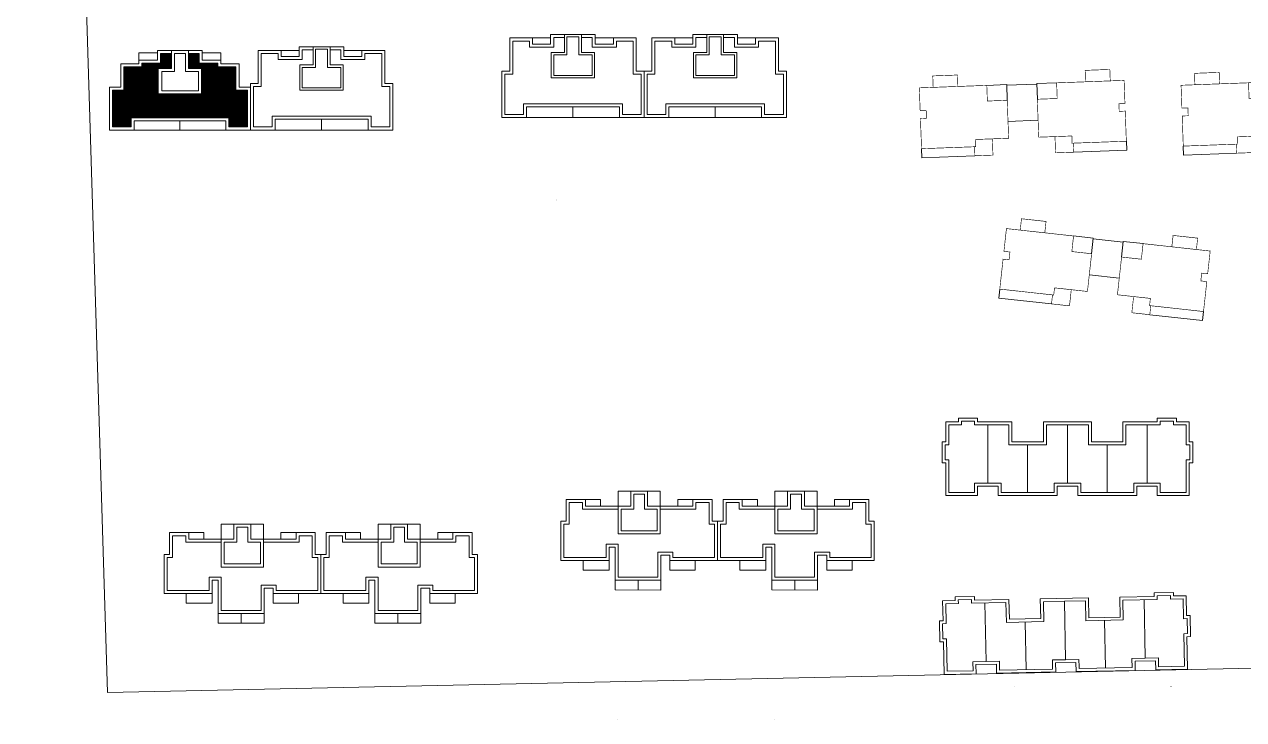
# Model space of a CAD drawing. Extents: x 65861 to 191729, y -16848 to 27649.
# Drawn here: x 132086 to 134108, y -10602 to -9449 of the extents above; entities that cross this region are included whole.
import ezdxf

# ---------------------------------------------------------------- set-up
doc = ezdxf.new("R2010")
doc.units = 0
doc.header["$LTSCALE"] = 1000
doc.header["$MEASUREMENT"] = 0
for name, color, linetype, lineweight in [('140', 2, 'Continuous', 5), ('DingDianTu', 5, 'Continuous', 0), ('s2', 1, 'Continuous', 5)]:
    doc.layers.add(name, color=color, linetype=linetype, lineweight=lineweight)

# ---------------------------------------------------------------- blocks, each defined once
blk = doc.blocks.new('dafasfd')
at = {"layer": 'DingDianTu', "color": 7}
for points in [[(36368038, 16363912), (36371127, 16365074), (36372042, 16362641)], [(36369878, 16352210), (36361642, 16349110), (36361113, 16350514)]]:
    blk.add_lwpolyline(points, dxfattribs=at)
at = {"layer": 'DingDianTu', "color": 7, "const_width": 100}
blk.add_lwpolyline([(36368038, 16363912), (36368954, 16361479), (36372042, 16362641), (36374261, 16356745), (36369114, 16354807), (36369537, 16353684), (36361113, 16350514), (36359352, 16355194), (36360288, 16355546), (36359830, 16356763), (36358894, 16356410), (36357556, 16359967)], close=True, dxfattribs=at)
for points in [[(36363546, 16362221), (36362876, 16363999), (36359039, 16362555), (36359708, 16360777)], [(36371734, 16355794), (36372686, 16353267), (36369878, 16352210), (36369350, 16353614)]]:
    blk.add_lwpolyline(points, dxfattribs=at)
blk = doc.blocks.new('*E58')
at = {"layer": 'DingDianTu', "color": 252, "xscale": 0.001000002024510444, "yscale": 0.001000000163912773, "zscale": 0.001, "rotation": 339.3761177849276}
blk.add_blockref('dafasfd', (22613, -20413), dxfattribs=at)
blk = doc.blocks.new('*E57')
at = {"layer": 'DingDianTu', "color": 7, "xscale": 0.001000002024510444, "yscale": 0.001000000163912773, "zscale": 0.001, "rotation": 339.3761177849276}
blk.add_blockref('dafasfd', (22613, -20413), dxfattribs=at)
blk = doc.blocks.new('*E56')
at = {"layer": 'DingDianTu', "color": 7, "xscale": 0.001000002024510444, "yscale": 0.001000000163912773, "zscale": 0.001, "rotation": 339.3761177849276}
blk.add_blockref('dafasfd', (22613, -20413), dxfattribs=at)
blk = doc.blocks.new('*E55')
at = {"layer": 'DingDianTu', "color": 7, "xscale": 0.001000002024510444, "yscale": 0.001000000163912773, "zscale": 0.001, "rotation": 339.3761177849276}
blk.add_blockref('dafasfd', (22613, -20413), dxfattribs=at)
blk = doc.blocks.new('*E52')
at = {"layer": 'DingDianTu', "color": 7, "xscale": 0.001000002024510444, "yscale": 0.001000000163912773, "zscale": 0.001, "rotation": 339.3761177849276}
blk.add_blockref('dafasfd', (22613, -20413), dxfattribs=at)
blk = doc.blocks.new('*E50')
at = {"layer": 'DingDianTu', "color": 7, "xscale": 0.001000002024510444, "yscale": 0.001000000163912773, "zscale": 0.001, "rotation": 339.3761177849276}
blk.add_blockref('dafasfd', (22612.58, -20413.34), dxfattribs=at)
blk = doc.blocks.new('*E49')
at = {"layer": 'DingDianTu', "color": 7, "xscale": 0.001000002024510444, "yscale": 0.001000000163912773, "zscale": 0.001, "rotation": 339.3761177849276}
blk.add_blockref('dafasfd', (22612.58, -20413.34), dxfattribs=at)
blk = doc.blocks.new('*E36')
at = {"layer": 'DingDianTu', "color": 7, "xscale": 0.001000002024510444, "yscale": 0.001000000163912773, "zscale": 0.001, "rotation": 339.3761177849276}
blk.add_blockref('dafasfd', (22612.58, -20413.34), dxfattribs=at)
blk = doc.blocks.new('*E35')
at = {"layer": 'DingDianTu', "color": 7, "xscale": 0.001000002024510444, "yscale": 0.001000000163912773, "zscale": 0.001, "rotation": 339.3761177849276}
blk.add_blockref('dafasfd', (22612.58, -20413.34), dxfattribs=at)
blk = doc.blocks.new('*E34')
at = {"layer": 'DingDianTu', "color": 7, "xscale": 0.001000002024510444, "yscale": 0.001000000163912773, "zscale": 0.001, "rotation": 339.3761177849276}
blk.add_blockref('dafasfd', (22612.58, -20413.34), dxfattribs=at)

msp = doc.modelspace()

# ---------------------------------------------------------------- hatches: boundary and pattern name
at = {"layer": 's2', "linetype": 'ByBlock'}
h = msp.add_hatch(dxfattribs=at)
h.set_pattern_fill('ANSI31', color=256, style=0)
h.set_pattern_definition([(45, (-529213.7444, -335271.6942), (-1.122532015, 1.122532015), [])])
h.paths.add_polyline_path([(132436.9, -9519), (132406.9, -9519), (132406.9, -9513), (132375.9, -9513), (132375.9, -9497), (132357.9, -9497), (132357.9, -9522), (132358.9, -9522), (132379.9, -9522), (132379.9, -9523), (132379.9, -9564), (132378.9, -9564), (132307.9, -9564), (132307.9, -9563), (132307.9, -9522), (132308.9, -9522), (132329.9, -9522), (132329.9, -9521), (132329.9, -9497), (132311.9, -9497), (132311.9, -9513), (132280.9, -9513), (132280.9, -9519), (132250.9, -9519), (132250.9, -9558), (132231.9, -9558), (132231.9, -9619), (132262.9, -9619), (132262.9, -9604), (132424.9, -9604), (132424.9, -9619), (132455.9, -9619), (132455.9, -9558), (132436.9, -9558)])

# ---------------------------------------------------------------- linework, layer by layer
at = {"layer": '140', "color": 7}
for p, q in [((132085.9, -6085), (132224, -10557.2)), ((132958.9, -9481.3), (132958.9, -9465.3)), ((132958.9, -9465.3), (133032.9, -9465.3)), ((132981.9, -9465.3), (132981.9, -9495.3)), ((133009.9, -9495.3), (133009.9, -9465.3)), ((133032.9, -9465.3), (133032.9, -9481.3)), ((133194.9, -9481.3), (133194.9, -9465.3)), ((133194.9, -9465.3), (133268.9, -9465.3)), ((133217.9, -9465.3), (133217.9, -9495.3)), ((133245.9, -9495.3), (133245.9, -9465.3)), ((133268.9, -9465.3), (133268.9, -9481.3)), ((132890.9, -9526.3), (132890.9, -9471.3)), ((132890.9, -9471.3), (132928.9, -9471.3)), ((132895.9, -9531.3), (132895.9, -9476.3)), ((132895.9, -9476.3), (132923.9, -9476.3)), ((132923.9, -9476.3), (132923.9, -9486.3)), ((132926.9, -9471.3), (132928.9, -9471.3)), ((132928.9, -9471.3), (132928.9, -9481.3)), ((132928.9, -9471.3), (132958.9, -9471.3)), ((132928.9, -9481.3), (132958.9, -9481.3)), ((132963.9, -9486.3), (132963.9, -9470.3)), ((132963.9, -9470.3), (132981.9, -9470.3)), ((132985.9, -9469.3), (132985.9, -9499.3)), ((133005.9, -9469.3), (132985.9, -9469.3)), ((133005.9, -9499.3), (133005.9, -9469.3)), ((133009.9, -9470.3), (133027.9, -9470.3)), ((133027.9, -9470.3), (133027.9, -9486.3)), ((133062.9, -9471.3), (133032.9, -9471.3)), ((133032.9, -9481.3), (133062.9, -9481.3)), ((133062.9, -9481.3), (133062.9, -9471.3)), ((133062.9, -9471.3), (133100.9, -9471.3)), ((133067.9, -9486.3), (133067.9, -9476.3)), ((133067.9, -9476.3), (133095.9, -9476.3)), ((133095.9, -9476.3), (133095.9, -9531.3)), ((133100.9, -9471.3), (133100.9, -9526.3)), ((133126.9, -9526.3), (133126.9, -9471.3)), ((133126.9, -9471.3), (133164.9, -9471.3)), ((133131.9, -9531.3), (133131.9, -9476.3)), ((133131.9, -9476.3), (133159.9, -9476.3)), ((133159.9, -9476.3), (133159.9, -9486.3)), ((133162.9, -9471.3), (133164.9, -9471.3)), ((133164.9, -9471.3), (133164.9, -9481.3)), ((133164.9, -9471.3), (133194.9, -9471.3)), ((133164.9, -9481.3), (133194.9, -9481.3)), ((133199.9, -9486.3), (133199.9, -9470.3)), ((133199.9, -9470.3), (133217.9, -9470.3)), ((133221.9, -9469.3), (133221.9, -9499.3)), ((133241.9, -9469.3), (133221.9, -9469.3)), ((133241.9, -9499.3), (133241.9, -9469.3)), ((133245.9, -9470.3), (133263.9, -9470.3)), ((133263.9, -9470.3), (133263.9, -9486.3)), ((133298.9, -9471.3), (133268.9, -9471.3)), ((133268.9, -9481.3), (133298.9, -9481.3)), ((133298.9, -9481.3), (133298.9, -9471.3)), ((133298.9, -9471.3), (133336.9, -9471.3)), ((133303.9, -9486.3), (133303.9, -9476.3)), ((133303.9, -9476.3), (133331.9, -9476.3)), ((133331.9, -9476.3), (133331.9, -9531.3)), ((133336.9, -9471.3), (133336.9, -9526.3)), ((132275.9, -9508), (132275.9, -9496)), ((132275.9, -9496), (132306.9, -9496)), ((132306.9, -9492), (132306.9, -9508)), ((132380.9, -9492), (132306.9, -9492)), ((132329.9, -9497), (132311.9, -9497)), ((132311.9, -9497), (132311.9, -9513)), ((132329.9, -9492), (132329.9, -9521)), ((132334.9, -9497), (132334.9, -9527)), ((132352.9, -9497), (132334.9, -9497)), ((132352.9, -9527), (132352.9, -9497)), ((132357.9, -9522), (132357.9, -9492)), ((132375.9, -9497), (132357.9, -9497)), ((132375.9, -9513), (132375.9, -9497)), ((132380.9, -9508), (132380.9, -9492)), ((132411.9, -9496), (132380.9, -9496)), ((132411.9, -9508), (132411.9, -9496)), ((132473.9, -9547), (132473.9, -9492)), ((132473.9, -9492), (132511.9, -9492)), ((132478.9, -9552), (132478.9, -9497)), ((132478.9, -9497), (132506.9, -9497)), ((132506.9, -9497), (132506.9, -9507)), ((132509.9, -9492), (132511.9, -9492)), ((132511.9, -9492), (132511.9, -9502)), ((132511.9, -9492), (132541.9, -9492)), ((132511.9, -9502), (132541.9, -9502)), ((132541.9, -9502), (132541.9, -9486)), ((132541.9, -9486), (132615.9, -9486)), ((132546.9, -9507), (132546.9, -9491)), ((132546.9, -9491), (132564.9, -9491)), ((132564.9, -9486), (132564.9, -9516)), ((132568.9, -9490), (132568.9, -9520)), ((132588.9, -9490), (132568.9, -9490)), ((132588.9, -9520), (132588.9, -9490)), ((132592.9, -9516), (132592.9, -9486)), ((132592.9, -9491), (132610.9, -9491)), ((132610.9, -9491), (132610.9, -9507)), ((132615.9, -9486), (132615.9, -9502)), ((132645.9, -9492), (132615.9, -9492)), ((132615.9, -9502), (132645.9, -9502)), ((132645.9, -9502), (132645.9, -9492)), ((132645.9, -9492), (132683.9, -9492)), ((132650.9, -9507), (132650.9, -9497)), ((132650.9, -9497), (132678.9, -9497)), ((132678.9, -9497), (132678.9, -9552)), ((132683.9, -9492), (132683.9, -9547)), ((132923.9, -9486.3), (132963.9, -9486.3)), ((132981.9, -9495.3), (132959.9, -9495.3)), ((132959.9, -9495.3), (132959.9, -9537.3)), ((132985.9, -9499.3), (132963.9, -9499.3)), ((132963.9, -9499.3), (132963.9, -9533.3)), ((133027.9, -9499.3), (133005.9, -9499.3)), ((133031.9, -9495.3), (133009.9, -9495.3)), ((133027.9, -9486.3), (133067.9, -9486.3)), ((133027.9, -9533.3), (133027.9, -9499.3)), ((133031.9, -9537.3), (133031.9, -9495.3)), ((133159.9, -9486.3), (133199.9, -9486.3)), ((133217.9, -9495.3), (133195.9, -9495.3)), ((133195.9, -9495.3), (133195.9, -9537.3)), ((133221.9, -9499.3), (133199.9, -9499.3)), ((133199.9, -9499.3), (133199.9, -9533.3)), ((133263.9, -9499.3), (133241.9, -9499.3)), ((133267.9, -9495.3), (133245.9, -9495.3)), ((133263.9, -9486.3), (133303.9, -9486.3)), ((133263.9, -9533.3), (133263.9, -9499.3)), ((133267.9, -9537.3), (133267.9, -9495.3)), ((132275.9, -9514), (132245.9, -9514)), ((132245.9, -9514), (132245.9, -9553)), ((132280.9, -9519), (132250.9, -9519)), ((132250.9, -9519), (132250.9, -9558)), ((132306.9, -9508), (132275.9, -9508)), ((132275.9, -9508), (132275.9, -9514)), ((132311.9, -9513), (132280.9, -9513)), ((132280.9, -9513), (132280.9, -9519)), ((132308.9, -9522), (132307.9, -9522)), ((132307.9, -9522), (132307.9, -9563)), ((132329.9, -9522), (132308.9, -9522)), ((132329.9, -9521), (132329.9, -9522)), ((132358.9, -9522), (132357.9, -9522)), ((132379.9, -9522), (132358.9, -9522)), ((132406.9, -9513), (132375.9, -9513)), ((132379.9, -9523), (132379.9, -9522)), ((132379.9, -9564), (132379.9, -9523)), ((132411.9, -9508), (132380.9, -9508)), ((132406.9, -9519), (132406.9, -9513)), ((132436.9, -9519), (132406.9, -9519)), ((132411.9, -9514), (132411.9, -9508)), ((132441.9, -9514), (132411.9, -9514)), ((132436.9, -9558), (132436.9, -9519)), ((132441.9, -9553), (132441.9, -9514)), ((132506.9, -9507), (132546.9, -9507)), ((132564.9, -9516), (132542.9, -9516)), ((132542.9, -9516), (132542.9, -9558)), ((132568.9, -9520), (132546.9, -9520)), ((132546.9, -9520), (132546.9, -9554)), ((132610.9, -9520), (132588.9, -9520)), ((132614.9, -9516), (132592.9, -9516)), ((132610.9, -9507), (132650.9, -9507)), ((132610.9, -9554), (132610.9, -9520)), ((132614.9, -9558), (132614.9, -9516)), ((132334.9, -9527), (132313.9, -9527)), ((132313.9, -9527), (132313.9, -9559)), ((132374.9, -9527), (132352.9, -9527)), ((132374.9, -9559), (132374.9, -9527)), ((132877.9, -9603.3), (132877.9, -9526.3)), ((132877.9, -9526.3), (132890.9, -9526.3)), ((132882.9, -9598.3), (132882.9, -9531.3)), ((132882.9, -9531.3), (132895.9, -9531.3)), ((132959.9, -9536.3), (132959.9, -9537.3)), ((132959.9, -9537.3), (133031.9, -9537.3)), ((132963.9, -9533.3), (133027.9, -9533.3)), ((133030.9, -9537.3), (133031.9, -9537.3)), ((133095.9, -9531.3), (133108.9, -9531.3)), ((133100.9, -9526.3), (133113.9, -9526.3)), ((133108.9, -9531.3), (133108.9, -9598.3)), ((133113.9, -9603.3), (133113.9, -9526.3)), ((133113.9, -9526.3), (133126.9, -9526.3)), ((133113.9, -9526.3), (133113.9, -9603.3)), ((133118.9, -9598.3), (133118.9, -9531.3)), ((133118.9, -9531.3), (133131.9, -9531.3)), ((133195.9, -9536.3), (133195.9, -9537.3)), ((133195.9, -9537.3), (133267.9, -9537.3)), ((133199.9, -9533.3), (133263.9, -9533.3)), ((133266.9, -9537.3), (133267.9, -9537.3)), ((133331.9, -9531.3), (133344.9, -9531.3)), ((133336.9, -9526.3), (133349.9, -9526.3)), ((133344.9, -9531.3), (133344.9, -9598.3)), ((133349.9, -9526.3), (133349.9, -9603.3)), ((132245.9, -9553), (132226.9, -9553)), ((132226.9, -9553), (132226.9, -9624)), ((132250.9, -9558), (132231.9, -9558)), ((132231.9, -9558), (132231.9, -9619)), ((132307.9, -9563), (132307.9, -9564)), ((132307.9, -9564), (132378.9, -9564)), ((132313.9, -9559), (132374.9, -9559)), ((132378.9, -9564), (132379.9, -9564)), ((132455.9, -9558), (132436.9, -9558)), ((132460.9, -9553), (132441.9, -9553)), ((132455.9, -9619), (132455.9, -9558)), ((132460.9, -9624), (132460.9, -9547)), ((132460.9, -9547), (132473.9, -9547)), ((132460.9, -9624), (132460.9, -9553)), ((132465.9, -9619), (132465.9, -9552)), ((132465.9, -9552), (132478.9, -9552)), ((132542.9, -9557), (132542.9, -9558)), ((132542.9, -9558), (132614.9, -9558)), ((132546.9, -9554), (132610.9, -9554)), ((132613.9, -9558), (132614.9, -9558)), ((132678.9, -9552), (132691.9, -9552)), ((132683.9, -9547), (132696.9, -9547)), ((132691.9, -9552), (132691.9, -9619)), ((132696.9, -9547), (132696.9, -9624)), ((133765.3, -9547.9), (133715.3, -9549.8)), ((132995.9, -9580.3), (132913.9, -9580.3)), ((132913.9, -9580.3), (132913.9, -9598.3)), ((132995.9, -9585.3), (132918.9, -9585.3)), ((132918.9, -9585.3), (132918.9, -9603.3)), ((133077.9, -9580.3), (132995.9, -9580.3)), ((133072.9, -9585.3), (132995.9, -9585.3)), ((132995.9, -9585.3), (132995.9, -9603.3)), ((133072.9, -9603.3), (133072.9, -9585.3)), ((133077.9, -9598.3), (133077.9, -9580.3)), ((133231.9, -9580.3), (133149.9, -9580.3)), ((133149.9, -9580.3), (133149.9, -9598.3)), ((133231.9, -9585.3), (133154.9, -9585.3)), ((133154.9, -9585.3), (133154.9, -9603.3)), ((133313.9, -9580.3), (133231.9, -9580.3)), ((133308.9, -9585.3), (133231.9, -9585.3)), ((133231.9, -9585.3), (133231.9, -9603.3)), ((133308.9, -9603.3), (133308.9, -9585.3)), ((133313.9, -9598.3), (133313.9, -9580.3)), ((132262.9, -9619), (132262.9, -9604)), ((132262.9, -9604), (132424.9, -9604)), ((132424.9, -9604), (132424.9, -9619)), ((132578.9, -9601), (132496.9, -9601)), ((132496.9, -9601), (132496.9, -9619)), ((132578.9, -9606), (132501.9, -9606)), ((132501.9, -9606), (132501.9, -9624)), ((132660.9, -9601), (132578.9, -9601)), ((132655.9, -9606), (132578.9, -9606)), ((132578.9, -9606), (132578.9, -9624)), ((132655.9, -9624), (132655.9, -9606)), ((132660.9, -9619), (132660.9, -9601)), ((132918.9, -9603.3), (132877.9, -9603.3)), ((132913.9, -9598.3), (132882.9, -9598.3)), ((132995.9, -9603.3), (132918.9, -9603.3)), ((132995.9, -9603.3), (133072.9, -9603.3)), ((133113.9, -9603.3), (133072.9, -9603.3)), ((133108.9, -9598.3), (133077.9, -9598.3)), ((133154.9, -9603.3), (133113.9, -9603.3)), ((133149.9, -9598.3), (133118.9, -9598.3)), ((133231.9, -9603.3), (133154.9, -9603.3)), ((133231.9, -9603.3), (133308.9, -9603.3)), ((133349.9, -9603.3), (133308.9, -9603.3)), ((133344.9, -9598.3), (133313.9, -9598.3)), ((132226.9, -9624), (132267.9, -9624)), ((132231.9, -9619), (132262.9, -9619)), ((132267.9, -9624), (132267.9, -9609)), ((132267.9, -9609), (132419.9, -9609)), ((132267.9, -9624), (132419.9, -9624)), ((132343.9, -9609), (132343.9, -9624)), ((132419.9, -9609), (132419.9, -9624)), ((132419.9, -9624), (132460.9, -9624)), ((132424.9, -9619), (132455.9, -9619)), ((132501.9, -9624), (132460.9, -9624)), ((132496.9, -9619), (132465.9, -9619)), ((132578.9, -9624), (132501.9, -9624)), ((132578.9, -9624), (132655.9, -9624)), ((132696.9, -9624), (132655.9, -9624)), ((132691.9, -9619), (132660.9, -9619)), ((133767.5, -9607.9), (133717.5, -9609.7)), ((133908.7, -9810), (133859, -9804.5)), ((133902.2, -9869.6), (133852.5, -9864.1)), ((133614.2, -10141.3), (133614.2, -10108.3)), ((133614.2, -10108.3), (133635.2, -10108.3)), ((133635.2, -10108.3), (133635.2, -10102.3)), ((133635.2, -10102.3), (133667.2, -10102.3)), ((133640.2, -10113.3), (133640.2, -10107.3)), ((133640.2, -10107.3), (133662.2, -10107.3)), ((133662.2, -10107.3), (133662.2, -10113.3)), ((133667.2, -10102.3), (133667.2, -10108.3)), ((133667.2, -10108.3), (133724.2, -10108.3)), ((133724.2, -10108.3), (133724.2, -10141.3)), ((133776.2, -10141.3), (133776.2, -10108.3)), ((133776.2, -10108.3), (133856.2, -10108.3)), ((133856.2, -10108.3), (133856.2, -10141.3)), ((133908.2, -10141.3), (133908.2, -10108.3)), ((133908.2, -10108.3), (133965.2, -10108.3)), ((133965.2, -10108.3), (133965.2, -10102.3)), ((133965.2, -10102.3), (133997.2, -10102.3)), ((133992.2, -10107.3), (133970.2, -10107.3)), ((133970.2, -10107.3), (133970.2, -10113.3)), ((133992.2, -10113.3), (133992.2, -10107.3)), ((133997.2, -10102.3), (133997.2, -10108.3)), ((133997.2, -10108.3), (134018.2, -10108.3)), ((134018.2, -10108.3), (134018.2, -10141.3)), ((133619.2, -10146.3), (133619.2, -10113.3)), ((133619.2, -10113.3), (133640.2, -10113.3)), ((133662.2, -10113.3), (133719.2, -10113.3)), ((133684.2, -10210.3), (133684.2, -10113.3)), ((133719.2, -10113.3), (133719.2, -10146.3)), ((133781.2, -10146.3), (133781.2, -10113.3)), ((133781.2, -10113.3), (133816.2, -10113.3)), ((133816.2, -10210.3), (133816.2, -10113.3)), ((133816.2, -10210.3), (133816.2, -10113.3)), ((133816.2, -10210.3), (133816.2, -10113.3)), ((133816.2, -10210.3), (133816.2, -10113.3)), ((133851.2, -10113.3), (133816.2, -10113.3)), ((133851.2, -10146.3), (133851.2, -10113.3)), ((133970.2, -10113.3), (133913.2, -10113.3)), ((133913.2, -10113.3), (133913.2, -10146.3)), ((133948.2, -10210.3), (133948.2, -10113.3)), ((134013.2, -10113.3), (133992.2, -10113.3)), ((134013.2, -10146.3), (134013.2, -10113.3)), ((133608.2, -10176.3), (133608.2, -10141.3)), ((133608.2, -10141.3), (133614.2, -10141.3)), ((133613.2, -10171.3), (133613.2, -10146.3)), ((133613.2, -10146.3), (133619.2, -10146.3)), ((133719.2, -10146.3), (133781.2, -10146.3)), ((133724.2, -10141.3), (133776.2, -10141.3)), ((133750.2, -10146.3), (133750.2, -10225.3)), ((133750.2, -10146.3), (133750.2, -10225.3)), ((133913.2, -10146.3), (133851.2, -10146.3)), ((133856.2, -10141.3), (133908.2, -10141.3)), ((133882.2, -10146.3), (133882.2, -10225.3)), ((133882.2, -10146.3), (133882.2, -10225.3)), ((134019.2, -10146.3), (134013.2, -10146.3)), ((134018.2, -10141.3), (134024.2, -10141.3)), ((134019.2, -10171.3), (134019.2, -10146.3)), ((134024.2, -10141.3), (134024.2, -10176.3)), ((133619.2, -10171.3), (133613.2, -10171.3)), ((133619.2, -10225.3), (133619.2, -10171.3)), ((134013.2, -10225.3), (134013.2, -10171.3)), ((134013.2, -10171.3), (134019.2, -10171.3)), ((133614.2, -10176.3), (133608.2, -10176.3)), ((133614.2, -10230.3), (133614.2, -10176.3)), ((134024.2, -10176.3), (134018.2, -10176.3)), ((134018.2, -10176.3), (134018.2, -10230.3)), ((133706.2, -10210.3), (133662.2, -10210.3)), ((133662.2, -10210.3), (133662.2, -10225.3)), ((133706.2, -10225.3), (133706.2, -10210.3)), ((133816.2, -10210.3), (133794.2, -10210.3)), ((133794.2, -10210.3), (133794.2, -10222.8)), ((133816.2, -10210.3), (133838.2, -10210.3)), ((133838.2, -10210.3), (133838.2, -10222.8)), ((133926.2, -10225.3), (133926.2, -10210.3)), ((133926.2, -10210.3), (133970.2, -10210.3)), ((133970.2, -10210.3), (133970.2, -10225.3)), ((133070.8, -10248.3), (133070.8, -10223.3)), ((133070.8, -10223.3), (133091.8, -10223.3)), ((133091.8, -10248.3), (133091.8, -10223.3)), ((133091.8, -10223.3), (133119.8, -10223.3)), ((133114.8, -10228.3), (133096.8, -10228.3)), ((133096.8, -10228.3), (133096.8, -10253.3)), ((133114.8, -10253.3), (133114.8, -10228.3)), ((133119.8, -10223.3), (133119.8, -10248.3)), ((133119.8, -10223.3), (133140.8, -10223.3)), ((133140.8, -10223.3), (133140.8, -10248.3)), ((133330.8, -10248.3), (133330.8, -10223.3)), ((133330.8, -10223.3), (133351.8, -10223.3)), ((133351.8, -10248.3), (133351.8, -10223.3)), ((133351.8, -10223.3), (133379.8, -10223.3)), ((133374.8, -10228.3), (133356.8, -10228.3)), ((133356.8, -10228.3), (133356.8, -10253.3)), ((133374.8, -10253.3), (133374.8, -10228.3)), ((133379.8, -10223.3), (133379.8, -10248.3)), ((133379.8, -10223.3), (133400.8, -10223.3)), ((133400.8, -10223.3), (133400.8, -10248.3)), ((133667.2, -10230.3), (133614.2, -10230.3)), ((133662.2, -10225.3), (133619.2, -10225.3)), ((133701.2, -10215.3), (133667.2, -10215.3)), ((133667.2, -10215.3), (133667.2, -10230.3)), ((133701.2, -10230.3), (133701.2, -10215.3)), ((133750.2, -10230.3), (133701.2, -10230.3)), ((133794.2, -10225.3), (133706.2, -10225.3)), ((133799.2, -10230.3), (133750.2, -10230.3)), ((133794.2, -10222.8), (133794.2, -10225.3)), ((133833.2, -10215.3), (133799.2, -10215.3)), ((133799.2, -10215.3), (133799.2, -10230.3)), ((133833.2, -10230.3), (133833.2, -10215.3)), ((133931.2, -10230.3), (133833.2, -10230.3)), ((133838.2, -10222.8), (133838.2, -10225.3)), ((133838.2, -10225.3), (133926.2, -10225.3)), ((133965.2, -10215.3), (133931.2, -10215.3)), ((133931.2, -10215.3), (133931.2, -10230.3)), ((133965.2, -10230.3), (133965.2, -10215.3)), ((134018.2, -10230.3), (133965.2, -10230.3)), ((133970.2, -10225.3), (134013.2, -10225.3)), ((132984.8, -10237.3), (133016.8, -10237.3)), ((132984.8, -10273.3), (132984.8, -10237.3)), ((132989.8, -10278.3), (132989.8, -10242.3)), ((132989.8, -10242.3), (133011.8, -10242.3)), ((133011.8, -10242.3), (133011.8, -10253.3)), ((133011.8, -10253.3), (133070.8, -10253.3)), ((133016.8, -10237.3), (133016.8, -10248.3)), ((133016.8, -10237.3), (133041.8, -10237.3)), ((133016.8, -10248.3), (133091.8, -10248.3)), ((133041.8, -10237.3), (133041.8, -10248.3)), ((133070.8, -10248.3), (133070.8, -10294.3)), ((133075.8, -10253.3), (133075.8, -10289.3)), ((133096.8, -10253.3), (133075.8, -10253.3)), ((133135.8, -10253.3), (133114.8, -10253.3)), ((133119.8, -10248.3), (133194.8, -10248.3)), ((133135.8, -10289.3), (133135.8, -10253.3)), ((133140.8, -10294.3), (133140.8, -10248.3)), ((133140.8, -10253.3), (133199.8, -10253.3)), ((133169.8, -10248.3), (133169.8, -10237.3)), ((133169.8, -10237.3), (133194.8, -10237.3)), ((133194.8, -10248.3), (133194.8, -10237.3)), ((133194.8, -10237.3), (133226.8, -10237.3)), ((133199.8, -10253.3), (133199.8, -10242.3)), ((133199.8, -10242.3), (133221.8, -10242.3)), ((133221.8, -10242.3), (133221.8, -10278.3)), ((133226.8, -10237.3), (133226.8, -10273.3)), ((133244.8, -10237.3), (133276.8, -10237.3)), ((133244.8, -10273.3), (133244.8, -10237.3)), ((133249.8, -10278.3), (133249.8, -10242.3)), ((133249.8, -10242.3), (133271.8, -10242.3)), ((133271.8, -10242.3), (133271.8, -10253.3)), ((133271.8, -10253.3), (133330.8, -10253.3)), ((133276.8, -10237.3), (133276.8, -10248.3)), ((133276.8, -10237.3), (133301.8, -10237.3)), ((133276.8, -10248.3), (133351.8, -10248.3)), ((133301.8, -10237.3), (133301.8, -10248.3)), ((133330.8, -10248.3), (133330.8, -10294.3)), ((133335.8, -10253.3), (133335.8, -10289.3)), ((133356.8, -10253.3), (133335.8, -10253.3)), ((133395.8, -10253.3), (133374.8, -10253.3)), ((133379.8, -10248.3), (133454.8, -10248.3)), ((133395.8, -10289.3), (133395.8, -10253.3)), ((133400.8, -10294.3), (133400.8, -10248.3)), ((133400.8, -10253.3), (133459.8, -10253.3)), ((133429.8, -10248.3), (133429.8, -10237.3)), ((133429.8, -10237.3), (133454.8, -10237.3)), ((133454.8, -10248.3), (133454.8, -10237.3)), ((133454.8, -10237.3), (133486.8, -10237.3)), ((133459.8, -10253.3), (133459.8, -10242.3)), ((133459.8, -10242.3), (133481.8, -10242.3)), ((133481.8, -10242.3), (133481.8, -10278.3)), ((133486.8, -10237.3), (133486.8, -10273.3)), ((132975.8, -10338.3), (132975.8, -10273.3)), ((132975.8, -10273.3), (132984.8, -10273.3)), ((133226.8, -10273.3), (133235.8, -10273.3)), ((133235.8, -10338.3), (133235.8, -10273.3)), ((133235.8, -10273.3), (133244.8, -10273.3)), ((133235.8, -10273.3), (133235.8, -10338.3)), ((133486.8, -10273.3), (133495.8, -10273.3)), ((133495.8, -10273.3), (133495.8, -10338.3)), ((132326.5, -10292.2), (132358.5, -10292.2)), ((132326.5, -10328.2), (132326.5, -10292.2)), ((132358.5, -10292.2), (132358.5, -10303.2)), ((132358.5, -10292.2), (132383.5, -10292.2)), ((132383.5, -10292.2), (132383.5, -10303.2)), ((132412.5, -10303.2), (132412.5, -10278.2)), ((132412.5, -10278.2), (132433.5, -10278.2)), ((132433.5, -10303.2), (132433.5, -10278.2)), ((132433.5, -10278.2), (132461.5, -10278.2)), ((132456.5, -10283.2), (132438.5, -10283.2)), ((132438.5, -10283.2), (132438.5, -10308.2)), ((132456.5, -10308.2), (132456.5, -10283.2)), ((132461.5, -10278.2), (132461.5, -10303.2)), ((132461.5, -10278.2), (132482.5, -10278.2)), ((132482.5, -10278.2), (132482.5, -10303.2)), ((132511.5, -10303.2), (132511.5, -10292.2)), ((132511.5, -10292.2), (132536.5, -10292.2)), ((132536.5, -10303.2), (132536.5, -10292.2)), ((132536.5, -10292.2), (132568.5, -10292.2)), ((132568.5, -10292.2), (132568.5, -10328.2)), ((132586.5, -10292.2), (132618.5, -10292.2)), ((132586.5, -10328.2), (132586.5, -10292.2)), ((132618.5, -10292.2), (132618.5, -10303.2)), ((132618.5, -10292.2), (132643.5, -10292.2)), ((132643.5, -10292.2), (132643.5, -10303.2)), ((132672.5, -10303.2), (132672.5, -10278.2)), ((132672.5, -10278.2), (132693.5, -10278.2)), ((132693.5, -10303.2), (132693.5, -10278.2)), ((132693.5, -10278.2), (132721.5, -10278.2)), ((132716.5, -10283.2), (132698.5, -10283.2)), ((132698.5, -10283.2), (132698.5, -10308.2)), ((132716.5, -10308.2), (132716.5, -10283.2)), ((132721.5, -10278.2), (132721.5, -10303.2)), ((132721.5, -10278.2), (132742.5, -10278.2)), ((132742.5, -10278.2), (132742.5, -10303.2)), ((132771.5, -10303.2), (132771.5, -10292.2)), ((132771.5, -10292.2), (132796.5, -10292.2)), ((132796.5, -10303.2), (132796.5, -10292.2)), ((132796.5, -10292.2), (132828.5, -10292.2)), ((132828.5, -10292.2), (132828.5, -10328.2)), ((132980.8, -10333.3), (132980.8, -10278.3)), ((132980.8, -10278.3), (132989.8, -10278.3)), ((133070.8, -10294.3), (133140.8, -10294.3)), ((133075.8, -10289.3), (133135.8, -10289.3)), ((133221.8, -10278.3), (133230.8, -10278.3)), ((133230.8, -10278.3), (133230.8, -10333.3)), ((133240.8, -10333.3), (133240.8, -10278.3)), ((133240.8, -10278.3), (133249.8, -10278.3)), ((133330.8, -10294.3), (133400.8, -10294.3)), ((133335.8, -10289.3), (133395.8, -10289.3)), ((133481.8, -10278.3), (133490.8, -10278.3)), ((133490.8, -10278.3), (133490.8, -10333.3)), ((132331.5, -10333.2), (132331.5, -10297.2)), ((132331.5, -10297.2), (132353.5, -10297.2)), ((132353.5, -10297.2), (132353.5, -10308.2)), ((132353.5, -10308.2), (132412.5, -10308.2)), ((132358.5, -10303.2), (132433.5, -10303.2)), ((132412.5, -10303.2), (132412.5, -10349.2)), ((132417.5, -10308.2), (132417.5, -10344.2)), ((132438.5, -10308.2), (132417.5, -10308.2)), ((132477.5, -10308.2), (132456.5, -10308.2)), ((132461.5, -10303.2), (132536.5, -10303.2)), ((132477.5, -10344.2), (132477.5, -10308.2)), ((132482.5, -10349.2), (132482.5, -10303.2)), ((132482.5, -10308.2), (132541.5, -10308.2)), ((132541.5, -10308.2), (132541.5, -10297.2)), ((132541.5, -10297.2), (132563.5, -10297.2)), ((132563.5, -10297.2), (132563.5, -10333.2)), ((132591.5, -10333.2), (132591.5, -10297.2)), ((132591.5, -10297.2), (132613.5, -10297.2)), ((132613.5, -10297.2), (132613.5, -10308.2)), ((132613.5, -10308.2), (132672.5, -10308.2)), ((132618.5, -10303.2), (132693.5, -10303.2)), ((132672.5, -10303.2), (132672.5, -10349.2)), ((132677.5, -10308.2), (132677.5, -10344.2)), ((132698.5, -10308.2), (132677.5, -10308.2)), ((132737.5, -10308.2), (132716.5, -10308.2)), ((132721.5, -10303.2), (132796.5, -10303.2)), ((132737.5, -10344.2), (132737.5, -10308.2)), ((132742.5, -10349.2), (132742.5, -10303.2)), ((132742.5, -10308.2), (132801.5, -10308.2)), ((132801.5, -10308.2), (132801.5, -10297.2)), ((132801.5, -10297.2), (132823.5, -10297.2)), ((132823.5, -10297.2), (132823.5, -10333.2)), ((133070.8, -10311.3), (133050.8, -10311.3)), ((133050.8, -10311.3), (133050.8, -10333.3)), ((133070.8, -10366.3), (133070.8, -10311.3)), ((133330.8, -10311.3), (133310.8, -10311.3)), ((133310.8, -10311.3), (133310.8, -10333.3)), ((133330.8, -10366.3), (133330.8, -10311.3)), ((132317.5, -10393.2), (132317.5, -10328.2)), ((132317.5, -10328.2), (132326.5, -10328.2)), ((132322.5, -10388.2), (132322.5, -10333.2)), ((132322.5, -10333.2), (132331.5, -10333.2)), ((132563.5, -10333.2), (132572.5, -10333.2)), ((132568.5, -10328.2), (132577.5, -10328.2)), ((132572.5, -10333.2), (132572.5, -10388.2)), ((132577.5, -10393.2), (132577.5, -10328.2)), ((132577.5, -10328.2), (132586.5, -10328.2)), ((132577.5, -10328.2), (132577.5, -10393.2)), ((132582.5, -10388.2), (132582.5, -10333.2)), ((132582.5, -10333.2), (132591.5, -10333.2)), ((132823.5, -10333.2), (132832.5, -10333.2)), ((132828.5, -10328.2), (132837.5, -10328.2)), ((132832.5, -10333.2), (132832.5, -10388.2)), ((132837.5, -10328.2), (132837.5, -10393.2)), ((133050.8, -10333.3), (132980.8, -10333.3)), ((133065.8, -10316.3), (133055.8, -10316.3)), ((133055.8, -10316.3), (133055.8, -10338.3)), ((133065.8, -10371.3), (133065.8, -10316.3)), ((133161.8, -10324.3), (133136.8, -10324.3)), ((133136.8, -10324.3), (133136.8, -10366.3)), ((133156.8, -10329.3), (133141.8, -10329.3)), ((133141.8, -10329.3), (133141.8, -10371.3)), ((133156.8, -10338.3), (133156.8, -10329.3)), ((133161.8, -10333.3), (133161.8, -10324.3)), ((133230.8, -10333.3), (133161.8, -10333.3)), ((133310.8, -10333.3), (133240.8, -10333.3)), ((133325.8, -10316.3), (133315.8, -10316.3)), ((133315.8, -10316.3), (133315.8, -10338.3)), ((133325.8, -10371.3), (133325.8, -10316.3)), ((133421.8, -10324.3), (133396.8, -10324.3)), ((133396.8, -10324.3), (133396.8, -10366.3)), ((133416.8, -10329.3), (133401.8, -10329.3)), ((133401.8, -10329.3), (133401.8, -10371.3)), ((133416.8, -10338.3), (133416.8, -10329.3)), ((133421.8, -10333.3), (133421.8, -10324.3)), ((133490.8, -10333.3), (133421.8, -10333.3)), ((132412.5, -10349.2), (132482.5, -10349.2)), ((132417.5, -10344.2), (132477.5, -10344.2)), ((132672.5, -10349.2), (132742.5, -10349.2)), ((132677.5, -10344.2), (132737.5, -10344.2)), ((133055.8, -10338.3), (132975.8, -10338.3)), ((133012.8, -10338.3), (133012.8, -10354.3)), ((133012.8, -10354.3), (133055.8, -10354.3)), ((133055.8, -10354.3), (133055.8, -10338.3)), ((133235.8, -10338.3), (133156.8, -10338.3)), ((133156.8, -10354.3), (133156.8, -10338.3)), ((133198.8, -10354.3), (133156.8, -10354.3)), ((133198.8, -10338.3), (133198.8, -10354.3)), ((133315.8, -10338.3), (133235.8, -10338.3)), ((133272.8, -10338.3), (133272.8, -10354.3)), ((133272.8, -10354.3), (133315.8, -10354.3)), ((133315.8, -10354.3), (133315.8, -10338.3)), ((133495.8, -10338.3), (133416.8, -10338.3)), ((133416.8, -10354.3), (133416.8, -10338.3)), ((133458.8, -10354.3), (133416.8, -10354.3)), ((133458.8, -10338.3), (133458.8, -10354.3)), ((132412.5, -10366.2), (132392.5, -10366.2)), ((132392.5, -10366.2), (132392.5, -10388.2)), ((132407.5, -10371.2), (132397.5, -10371.2)), ((132397.5, -10371.2), (132397.5, -10393.2)), ((132407.5, -10426.2), (132407.5, -10371.2)), ((132412.5, -10421.2), (132412.5, -10366.2)), ((132672.5, -10366.2), (132652.5, -10366.2)), ((132652.5, -10366.2), (132652.5, -10388.2)), ((132667.5, -10371.2), (132657.5, -10371.2)), ((132657.5, -10371.2), (132657.5, -10393.2)), ((132667.5, -10426.2), (132667.5, -10371.2)), ((132672.5, -10421.2), (132672.5, -10366.2)), ((133141.8, -10371.3), (133065.8, -10371.3)), ((133065.8, -10387.3), (133065.8, -10371.3)), ((133136.8, -10366.3), (133070.8, -10366.3)), ((133103.8, -10371.3), (133103.8, -10387.3)), ((133141.8, -10371.3), (133141.8, -10387.4)), ((133401.8, -10371.3), (133325.8, -10371.3)), ((133325.8, -10387.3), (133325.8, -10371.3)), ((133396.8, -10366.3), (133330.8, -10366.3)), ((133363.8, -10371.3), (133363.8, -10387.3)), ((133401.8, -10371.3), (133401.8, -10387.4)), ((132397.5, -10393.2), (132317.5, -10393.2)), ((132392.5, -10388.2), (132322.5, -10388.2)), ((132354.5, -10393.2), (132354.5, -10409.2)), ((132397.5, -10409.2), (132397.5, -10393.2)), ((132503.5, -10379.2), (132478.5, -10379.2)), ((132478.5, -10379.2), (132478.5, -10421.2)), ((132498.5, -10384.2), (132483.5, -10384.2)), ((132483.5, -10384.2), (132483.5, -10426.2)), ((132498.5, -10393.2), (132498.5, -10384.2)), ((132577.5, -10393.2), (132498.5, -10393.2)), ((132498.5, -10409.2), (132498.5, -10393.2)), ((132503.5, -10388.2), (132503.5, -10379.2)), ((132572.5, -10388.2), (132503.5, -10388.2)), ((132540.5, -10393.2), (132540.5, -10409.2)), ((132657.5, -10393.2), (132577.5, -10393.2)), ((132652.5, -10388.2), (132582.5, -10388.2)), ((132614.5, -10393.2), (132614.5, -10409.2)), ((132657.5, -10409.2), (132657.5, -10393.2)), ((132763.5, -10379.2), (132738.5, -10379.2)), ((132738.5, -10379.2), (132738.5, -10421.2)), ((132758.5, -10384.2), (132743.5, -10384.2)), ((132743.5, -10384.2), (132743.5, -10426.2)), ((132758.5, -10393.2), (132758.5, -10384.2)), ((132837.5, -10393.2), (132758.5, -10393.2)), ((132758.5, -10409.2), (132758.5, -10393.2)), ((132763.5, -10388.2), (132763.5, -10379.2)), ((132832.5, -10388.2), (132763.5, -10388.2)), ((132800.5, -10393.2), (132800.5, -10409.2)), ((133141.8, -10387.4), (133065.8, -10387.3)), ((133401.8, -10387.4), (133325.8, -10387.3)), ((133959.9, -10392), (133991.9, -10391.3)), ((133960.1, -10398), (133959.9, -10392)), ((133991.9, -10391.3), (133992.1, -10397.3)), ((132354.5, -10409.2), (132397.5, -10409.2)), ((132540.5, -10409.2), (132498.5, -10409.2)), ((132614.5, -10409.2), (132657.5, -10409.2)), ((132800.5, -10409.2), (132758.5, -10409.2)), ((133609.1, -10405.3), (133630.1, -10404.9)), ((133609.8, -10438.3), (133609.1, -10405.3)), ((133614.2, -10410.2), (133635.2, -10409.8)), ((133614.9, -10443.2), (133614.2, -10410.2)), ((133630, -10398.9), (133662, -10398.2)), ((133630.1, -10404.9), (133630, -10398.9)), ((133635.1, -10403.8), (133657.1, -10403.3)), ((133635.2, -10409.8), (133635.1, -10403.8)), ((133657.1, -10403.3), (133657.2, -10409.3)), ((133657.2, -10409.3), (133714.2, -10408.1)), ((133662, -10398.2), (133662.1, -10404.2)), ((133662.1, -10404.2), (133719.1, -10403)), ((133681.3, -10505.8), (133679.2, -10408.9)), ((133714.2, -10408.1), (133714.9, -10441.1)), ((133719.1, -10403), (133719.8, -10436)), ((133771.1, -10401.9), (133851.1, -10400.3)), ((133771.8, -10434.9), (133771.1, -10401.9)), ((133776.2, -10406.8), (133811.2, -10406.1)), ((133776.9, -10439.8), (133776.2, -10406.8)), ((133846.2, -10405.4), (133811.2, -10406.1)), ((133813.2, -10503.1), (133811.2, -10406.1)), ((133813.2, -10503.1), (133811.2, -10406.1)), ((133813.2, -10503.1), (133811.2, -10406.1)), ((133813.2, -10503.1), (133811.2, -10406.1)), ((133846.9, -10438.4), (133846.2, -10405.4)), ((133851.1, -10400.3), (133851.8, -10433.3)), ((133903.1, -10399.2), (133960.1, -10398)), ((133903.8, -10432.2), (133903.1, -10399.2)), ((133965.2, -10402.9), (133908.2, -10404.1)), ((133908.2, -10404.1), (133908.9, -10437.1)), ((133945.2, -10500.3), (133943.2, -10403.3)), ((133987, -10396.4), (133965, -10396.9)), ((133965, -10396.9), (133965.2, -10402.9)), ((133987.2, -10402.4), (133987, -10396.4)), ((134008.2, -10402), (133987.2, -10402.4)), ((133992.1, -10397.3), (134013.1, -10396.9)), ((134008.8, -10435), (134008.2, -10402)), ((134013.1, -10396.9), (134013.7, -10429.9)), ((132483.5, -10426.2), (132407.5, -10426.2)), ((132407.5, -10442.2), (132407.5, -10426.2)), ((132478.5, -10421.2), (132412.5, -10421.2)), ((132445.5, -10426.2), (132445.5, -10442.2)), ((132483.5, -10426.2), (132483.5, -10442.2)), ((132743.5, -10426.2), (132667.5, -10426.2)), ((132667.5, -10442.2), (132667.5, -10426.2)), ((132738.5, -10421.2), (132672.5, -10421.2)), ((132705.5, -10426.2), (132705.5, -10442.2)), ((132743.5, -10426.2), (132743.5, -10442.2)), ((133719.8, -10436), (133771.8, -10434.9)), ((133851.8, -10433.3), (133903.8, -10432.2)), ((134014.8, -10434.8), (134008.8, -10435)), ((134013.7, -10429.9), (134019.7, -10429.7)), ((134015.4, -10459.8), (134014.8, -10434.8)), ((134019.7, -10429.7), (134020.5, -10464.7)), ((132483.5, -10442.2), (132407.5, -10442.2)), ((132743.5, -10442.2), (132667.5, -10442.2)), ((133603.8, -10438.5), (133609.8, -10438.3)), ((133604.6, -10473.5), (133603.8, -10438.5)), ((133608.9, -10443.4), (133614.9, -10443.2)), ((133609.5, -10468.3), (133608.9, -10443.4)), ((133714.9, -10441.1), (133776.9, -10439.8)), ((133745.9, -10440.5), (133747.6, -10519.5)), ((133745.9, -10440.5), (133747.6, -10519.5)), ((133908.9, -10437.1), (133846.9, -10438.4)), ((133877.9, -10437.7), (133879.5, -10516.7)), ((133877.9, -10437.7), (133879.5, -10516.7)), ((132224, -10557.2), (136424.1, -10469)), ((133610.6, -10473.3), (133604.6, -10473.5)), ((133615.5, -10468.2), (133609.5, -10468.3)), ((133611.7, -10527.3), (133610.6, -10473.3)), ((133616.6, -10522.2), (133615.5, -10468.2)), ((134009.4, -10460), (134015.4, -10459.8)), ((134010.5, -10513.9), (134009.4, -10460)), ((134020.5, -10464.7), (134014.5, -10464.8)), ((134014.5, -10464.8), (134015.6, -10518.8)), ((133703.3, -10505.4), (133659.3, -10506.3)), ((133659.3, -10506.3), (133659.6, -10521.3)), ((133698.4, -10510.5), (133664.4, -10511.2)), ((133664.4, -10511.2), (133664.7, -10526.2)), ((133698.7, -10525.5), (133698.4, -10510.5)), ((133703.6, -10520.4), (133703.3, -10505.4)), ((133813.2, -10503.1), (133791.2, -10503.5)), ((133791.2, -10503.5), (133791.5, -10516)), ((133791.5, -10516), (133791.6, -10518.5)), ((133830.3, -10507.7), (133796.3, -10508.4)), ((133796.3, -10508.4), (133796.7, -10523.4)), ((133813.2, -10503.1), (133835.2, -10502.6)), ((133830.7, -10522.7), (133830.3, -10507.7)), ((133835.2, -10502.6), (133835.5, -10515.1)), ((133835.5, -10515.1), (133835.5, -10517.6)), ((133835.5, -10517.6), (133923.5, -10515.8)), ((133923.2, -10500.8), (133967.2, -10499.8)), ((133923.5, -10515.8), (133923.2, -10500.8)), ((133962.3, -10504.9), (133928.3, -10505.7)), ((133928.3, -10505.7), (133928.6, -10520.7)), ((133962.6, -10519.9), (133962.3, -10504.9)), ((133967.2, -10499.8), (133967.5, -10514.8)), ((133967.5, -10514.8), (134010.5, -10513.9)), ((133664.7, -10526.2), (133611.7, -10527.3)), ((133659.6, -10521.3), (133616.6, -10522.2)), ((133747.7, -10524.5), (133698.7, -10525.5)), ((133791.6, -10518.5), (133703.6, -10520.4)), ((133796.7, -10523.4), (133747.7, -10524.5)), ((133928.6, -10520.7), (133830.7, -10522.7)), ((134015.6, -10518.8), (133962.6, -10519.9))]:
    msp.add_line(p, q, dxfattribs=at)

# ---------------------------------------------------------------- block references
at = {"layer": '140', "color": 7, "yscale": 10.00000000931323, "zscale": 10}
for name, p, xscale, rotation in [('*E36', (-496606.2, 146512.1), 10.00000000930799, 2.102581703969761), ('*E34', (-496172, 146516.4), 10.00000000930799, 2.102581703969761), ('*E50', (-466964.8, 236511.1), 10.00000000930438, 353.7170183141453)]:
    msp.add_blockref(name, p, dxfattribs=dict(at, xscale=xscale, rotation=rotation))
at = {"layer": '140', "color": 7, "extrusion": (0, 0, -1), "yscale": 10.00000000931323, "zscale": -10}
for name, p, xscale, rotation in [('*E35', (-750946.3, 192314), 10.00000000930799, 357.8974182960303), ('*E49', (-773929.8, 99888.1), 10.00000000930438, 6.282981685854773)]:
    msp.add_blockref(name, p, dxfattribs=dict(at, xscale=xscale, rotation=rotation))
at = {"layer": '140', "color": 7, "xscale": 0.01000000000931323, "yscale": 0.01000000000931323, "zscale": 0.01}
for name, p in [('*E52', (132343.9, -9561)), ('*E56', (133103.8, -10368.3)), ('*E55', (133363.8, -10368.3)), ('*E58', (132445.5, -10423.2)), ('*E57', (132705.5, -10423.2))]:
    msp.add_blockref(name, p, dxfattribs=at)

doc.saveas('drawing.dxf')
